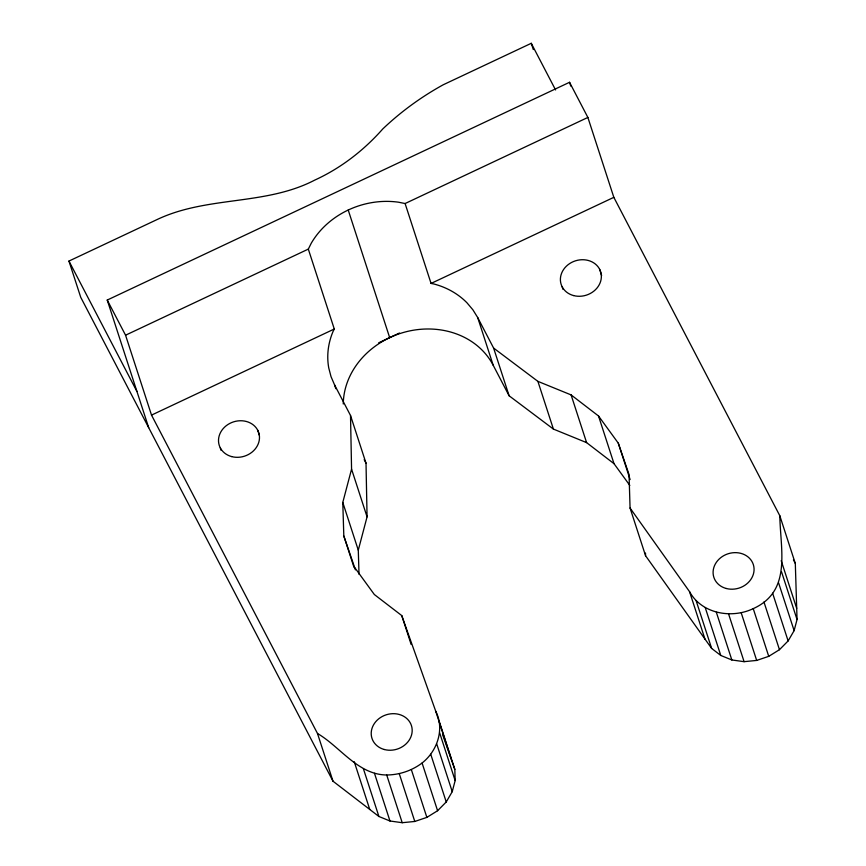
<?xml version="1.0" encoding="UTF-8"?>
<svg xmlns="http://www.w3.org/2000/svg" width="866" height="866" viewBox="0 0 866 866"><rect width="100%" height="100%" fill="white"/><g stroke="black" fill="none" stroke-linecap="round" stroke-linejoin="round"><path stroke-width="1.3" d="M354.01 567.338L343.813 535.957L342.784 502.453L351.564 469.134L350.514 415.474L334.579 384.915L331.018 376.623L328.744 367.898A79.293 68.879 -18 0 1 332.945 331.71L334.287 329.015L308.318 249.116L311.262 243.205A79.293 68.879 -18 0 1 398.371 202.179L405.104 203.532L587.873 117.44L569.547 82.292L107.232 300.058L148.692 427.663M359.022 574.288L358.286 550.159L367.065 516.85L366.015 463.18L350.514 415.474M107.232 300.058L125.559 335.207L151.518 415.106L317.497 733.491C340.403 746.903 357.788 774.713 386.712 774.994C399.486 774.875 411.87 770.686 422.088 763.022C437.298 751.082 444.853 729.096 435.728 711.224L401.759 615.585L374.339 594.52L354.573 567.36L343.813 535.957M555.582 89.956L531.269 43.3L443.208 84.781C421.298 96.862 400.893 111.682 382.772 128.947C363.796 150.413 340.836 168.188 314.683 180.139C265.321 205.794 207.191 195.716 157.017 219.585L68.955 261.067L80.722 297.276L332.999 781.208L378.907 816.486L389.971 821L402.214 822.7L414.792 821.466L426.862 817.385L437.59 810.728L446.239 801.959L452.236 791.676L455.159 780.569L454.823 769.398L439.322 721.692M405.104 203.532L431.062 283.431L434.126 284.048A79.293 68.879 -18 0 1 466.969 302.797L472.89 309.801L477.675 317.508L493.609 348.067L537.894 381.365L571.095 394.907L598.514 415.983L618.281 443.143L629.041 474.546L630.069 508.039L689.553 591.662C701.655 613.799 731.608 618.995 753.236 608.636C791.957 591.197 780.396 550.332 779.811 515.735L613.832 197.34L587.873 117.44M630.069 508.039L645.571 555.755L711.646 648.428L720.783 655.454L731.846 659.968L744.089 661.667L756.678 660.433L768.737 656.341L779.465 649.695L788.125 640.927L794.122 630.632L797.045 619.526L795.313 563.441L779.811 515.735M125.559 335.207L308.318 249.116M151.518 415.106L334.287 329.015M431.062 283.431L613.832 197.34M378.669 342.828L399.464 333.031M477.675 317.508L493.176 365.214L509.111 395.784L553.396 429.081L586.596 442.623L614.016 463.689L629.831 485.415M793.44 559.847L795.313 563.441M364.175 459.651L366.015 463.18M68.955 261.067L136.925 391.454M442.743 735.028L454.823 769.398M781.197 560.648L796.698 608.365M781.543 571.82L797.045 619.526M778.621 582.926L794.122 630.632M772.624 593.21L788.125 640.927M763.964 601.989L779.465 649.695M753.236 608.636L768.737 656.341M569.547 82.292L570.781 86.102M741.177 612.717L756.678 660.433M728.587 613.951L744.089 661.667M716.344 612.251L731.846 659.968M531.269 43.3L533.294 49.546M599.586 269.185L601.632 275.485M705.281 607.737L720.783 655.454M696.145 600.723L711.646 648.428M689.553 591.662L705.054 639.379M618.281 443.143L630.112 479.548M562.164 286.819L562.987 289.341M598.514 415.983L614.016 463.689M571.095 394.907L586.596 442.623M537.894 381.365L553.396 429.081M493.609 348.067L509.111 395.784M348.219 210.027L389.678 337.643M334.579 384.915L335.802 388.682M435.728 711.224L451.229 758.93M401.759 615.585L411.144 644.466M439.657 732.852L455.159 780.569M351.564 469.134L367.065 516.85M436.735 743.959L452.236 791.676M430.738 754.254L446.239 801.959M342.784 502.453L358.286 550.159M422.088 763.022L437.59 810.728M354.573 567.36L355.396 569.871M411.361 769.668L426.862 817.385M399.291 773.76L414.792 821.466M386.712 774.994L402.214 822.7M374.469 773.295L389.971 821M257.711 430.218L259.345 435.262M363.406 768.781L378.907 816.486M354.259 761.755L369.76 809.461M317.497 733.491L332.999 781.208M220.278 447.852L221.101 450.374M645.495 553.071L645.571 555.755M343.272 404A79.293 68.879 -18 0 1 405.678 331.862A79.293 68.879 -18 0 1 493.176 365.214M573.552 295.566A20.741 18.013 -18 0 0 601.112 273.634A20.741 18.013 -18 0 0 567.966 264.801A20.741 18.013 -18 0 0 573.552 295.566M726.26 588.49A20.741 18.013 -18 0 0 753.821 566.559A20.741 18.013 -18 0 0 720.664 557.726A20.741 18.013 -18 0 0 726.26 588.49M231.677 456.599A20.741 18.013 -18 0 0 259.237 434.667A20.741 18.013 -18 0 0 226.08 425.834A20.741 18.013 -18 0 0 231.677 456.599M384.374 749.523A20.741 18.013 -18 0 0 411.935 727.592A20.741 18.013 -18 0 0 378.788 718.758A20.741 18.013 -18 0 0 384.374 749.523"/></g></svg>
